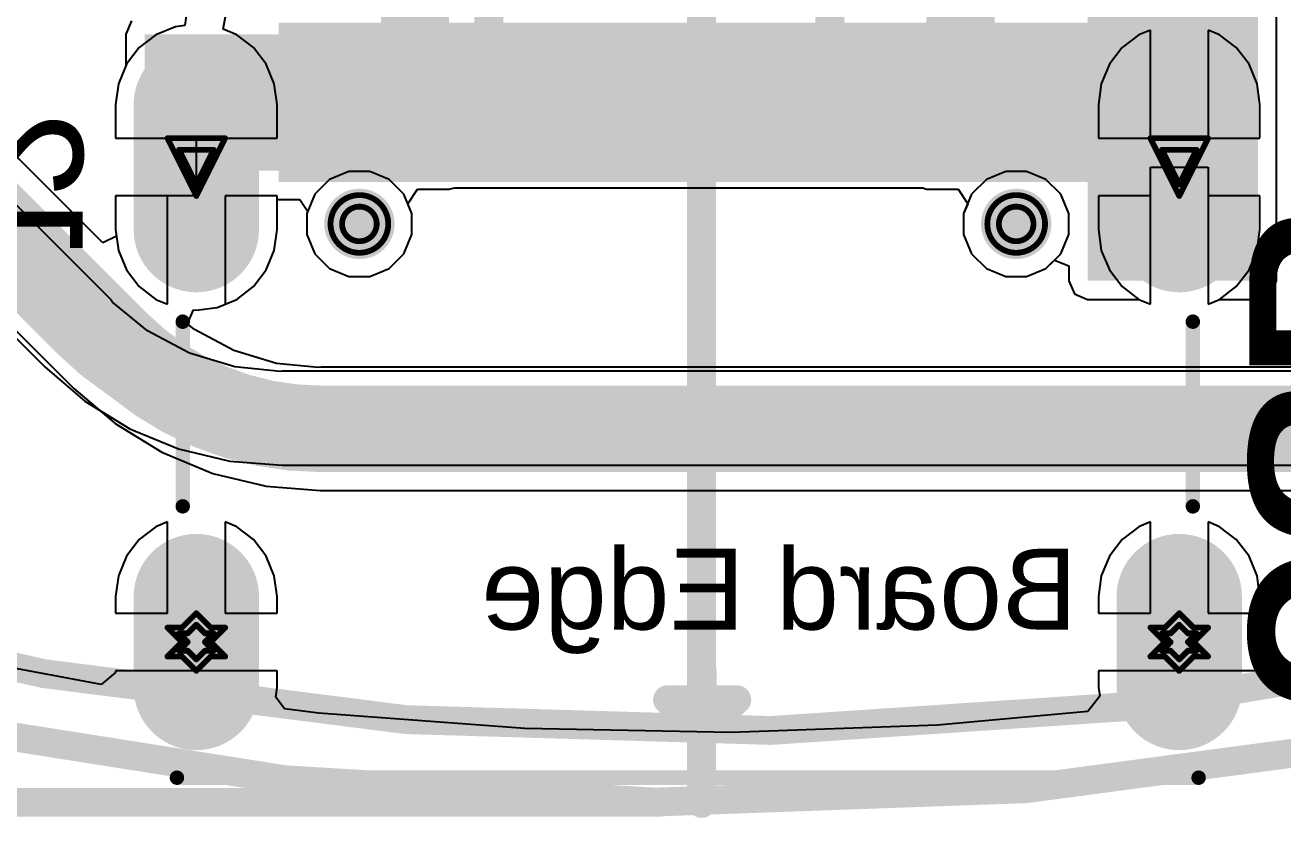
# Model space of a CAD drawing. Header units: inches. Extents: x -0.9 to 13.3, y -2.2 to 2.7.
# Drawn here: x 0.8589 to 1.2947, y -2.1049 to -1.8302 of the extents above; entities that cross this region are included whole.
import ezdxf

# ---------------------------------------------------------------- set-up
doc = ezdxf.new("R2010")
doc.units = ezdxf.units.IN
doc.header["$MEASUREMENT"] = 0
for name, color, linetype in [('Board Outline', 216, 'Continuous'), ('Bottom Layer', 5, 'Continuous'), ('Bottom Overlay', 54, 'Continuous'), ('Bottom Paste', 16, 'Continuous'), ('Bottom Solder', 6, 'Continuous'), ('Dimension', 6, 'Continuous'), ('Drill Drawing', 1, 'Continuous'), ('Multi-Layer', 9, 'Continuous'), ('Pad Holes', 156, 'Continuous'), ('Top Layer', 1, 'Continuous'), ('Top Solder', 216, 'Continuous')]:
    doc.layers.add(name, color=color, linetype=linetype)
doc.styles.add('Arial', font='', dxfattribs={"height": 0.2})
doc.styles.add('Arial_Bold', font='', dxfattribs={"height": 0.2})
doc.styles.get('Arial').set_extended_font_data('Arial')
doc.styles.get('Arial_Bold').set_extended_font_data('Arial', bold=True)

# ---------------------------------------------------------------- blocks, each defined once
blk = doc.blocks.new('TYPE_C_31_M_12__B_102')
at = {"layer": 'Bottom Layer'}
h = blk.add_hatch(color=5, dxfattribs=at)
edge = h.paths.add_edge_path()
edge.add_arc((-0.04429, 0.17126), 0.01772, 180, 360)
edge.add_line((-0.02657, 0.17126), (-0.02657, 0.20276))
edge.add_arc((-0.04429, 0.20276), 0.01772, 0, 180)
edge.add_line((-0.06201, 0.20276), (-0.06201, 0.17126))
h = blk.add_hatch(color=5, dxfattribs=at)
edge = h.paths.add_edge_path()
edge.add_arc((0.29626, 0.17126), 0.01772, 180, 360)
edge.add_line((0.31398, 0.17126), (0.31398, 0.20276))
edge.add_arc((0.29626, 0.20276), 0.01772, 0, 180)
edge.add_line((0.27854, 0.20276), (0.27854, 0.17126))
h = blk.add_hatch(color=5, dxfattribs=at)
edge = h.paths.add_edge_path()
edge.add_arc((-0.04429, 0.04409), 0.01772, 0, 180)
edge.add_line((-0.06201, 0.04409), (-0.06201, 0.00079))
edge.add_arc((-0.04429, 0.00079), 0.01772, 180, 360)
edge.add_line((-0.02657, 0.00079), (-0.02657, 0.04409))
h = blk.add_hatch(color=5, dxfattribs=at)
edge = h.paths.add_edge_path()
edge.add_arc((0.29626, 0.00079), 0.01772, 180, 360)
edge.add_line((0.31398, 0.00079), (0.31398, 0.04409))
edge.add_arc((0.29626, 0.04409), 0.01772, 0, 180)
edge.add_line((0.27854, 0.04409), (0.27854, 0.00079))
for points in [[(-0.01181, 0.02362), (0.01181, 0.02362), (0.01181, -0.02362), (-0.01181, -0.02362)], [(0.01968, 0.02362), (0.04331, 0.02362), (0.04331, -0.02362), (0.01968, -0.02362)], [(0.05118, 0.02362), (0.06299, 0.02362), (0.06299, -0.02362), (0.05118, -0.02362)], [(0.07087, 0.02362), (0.08268, 0.02362), (0.08268, -0.02362), (0.07087, -0.02362)], [(0.09055, 0.02362), (0.10236, 0.02362), (0.10236, -0.02362), (0.09055, -0.02362)], [(0.11024, 0.02362), (0.12205, 0.02362), (0.12205, -0.02362), (0.11024, -0.02362)], [(0.14173, -0.02362), (0.12992, -0.02362), (0.12992, 0.02362), (0.14173, 0.02362)], [(0.16142, -0.02362), (0.14961, -0.02362), (0.14961, 0.02362), (0.16142, 0.02362)], [(0.1811, -0.02362), (0.16929, -0.02362), (0.16929, 0.02362), (0.1811, 0.02362)], [(0.20079, -0.02362), (0.18898, -0.02362), (0.18898, 0.02362), (0.20079, 0.02362)], [(0.23228, -0.02362), (0.20866, -0.02362), (0.20866, 0.02362), (0.23228, 0.02362)], [(0.24016, 0.02362), (0.26378, 0.02362), (0.26378, -0.02362), (0.24016, -0.02362)]]:
    blk.add_hatch(color=5, dxfattribs=at).paths.add_polyline_path(points)
at = {"layer": 'Bottom Paste'}
for points in [[(-0.01181, 0.02362), (0.01181, 0.02362), (0.01181, -0.02362), (-0.01181, -0.02362)], [(0.01968, 0.02362), (0.04331, 0.02362), (0.04331, -0.02362), (0.01968, -0.02362)], [(0.05118, 0.02362), (0.06299, 0.02362), (0.06299, -0.02362), (0.05118, -0.02362)], [(0.07087, 0.02362), (0.08268, 0.02362), (0.08268, -0.02362), (0.07087, -0.02362)], [(0.09055, 0.02362), (0.10236, 0.02362), (0.10236, -0.02362), (0.09055, -0.02362)], [(0.11024, 0.02362), (0.12205, 0.02362), (0.12205, -0.02362), (0.11024, -0.02362)], [(0.14173, -0.02362), (0.12992, -0.02362), (0.12992, 0.02362), (0.14173, 0.02362)], [(0.16142, -0.02362), (0.14961, -0.02362), (0.14961, 0.02362), (0.16142, 0.02362)], [(0.1811, -0.02362), (0.16929, -0.02362), (0.16929, 0.02362), (0.1811, 0.02362)], [(0.20079, -0.02362), (0.18898, -0.02362), (0.18898, 0.02362), (0.20079, 0.02362)], [(0.23228, -0.02362), (0.20866, -0.02362), (0.20866, 0.02362), (0.23228, 0.02362)], [(0.24016, 0.02362), (0.26378, 0.02362), (0.26378, -0.02362), (0.24016, -0.02362)]]:
    blk.add_hatch(color=16, dxfattribs=at).paths.add_polyline_path(points)
at = {"layer": 'Bottom Solder'}
h = blk.add_hatch(color=6, dxfattribs=at)
edge = h.paths.add_edge_path()
edge.add_arc((-0.04429, 0.17126), 0.02172, 180, 360)
edge.add_line((-0.02257, 0.17126), (-0.02257, 0.20276))
edge.add_arc((-0.04429, 0.20276), 0.02172, 0, 180)
edge.add_line((-0.06601, 0.20276), (-0.06601, 0.17126))
h = blk.add_hatch(color=6, dxfattribs=at)
edge = h.paths.add_edge_path()
edge.add_arc((0.29626, 0.17126), 0.02172, 180, 360)
edge.add_line((0.31798, 0.17126), (0.31798, 0.20276))
edge.add_arc((0.29626, 0.20276), 0.02172, 0, 180)
edge.add_line((0.27454, 0.20276), (0.27454, 0.17126))
h = blk.add_hatch(color=6, dxfattribs=at)
edge = h.paths.add_edge_path()
edge.add_arc((-0.04429, 0.04409), 0.02172, 0, 180)
edge.add_line((-0.06601, 0.04409), (-0.06601, 0.00079))
edge.add_arc((-0.04429, 0.00079), 0.02172, 180, 360)
edge.add_line((-0.02257, 0.00079), (-0.02257, 0.04409))
h = blk.add_hatch(color=6, dxfattribs=at)
edge = h.paths.add_edge_path()
edge.add_arc((0.29626, 0.00079), 0.02172, 180, 360)
edge.add_line((0.31798, 0.00079), (0.31798, 0.04409))
edge.add_arc((0.29626, 0.04409), 0.02172, 0, 180)
edge.add_line((0.27454, 0.04409), (0.27454, 0.00079))
h = blk.add_hatch(color=6, dxfattribs=at)
edge = h.paths.add_edge_path()
edge.add_arc((0.0122, 0.04213), 0.004, 0, 360)
h = blk.add_hatch(color=6, dxfattribs=at)
edge = h.paths.add_edge_path()
edge.add_arc((0.23976, 0.04213), 0.004, 0, 360)
for points in [[(-0.01581, 0.02762), (0.01581, 0.02762), (0.01581, -0.02762), (-0.01581, -0.02762)], [(0.01568, 0.02762), (0.04731, 0.02762), (0.04731, -0.02762), (0.01568, -0.02762)], [(0.04718, 0.02762), (0.06699, 0.02762), (0.06699, -0.02762), (0.04718, -0.02762)], [(0.06687, 0.02762), (0.08668, 0.02762), (0.08668, -0.02762), (0.06687, -0.02762)], [(0.08655, 0.02762), (0.10636, 0.02762), (0.10636, -0.02762), (0.08655, -0.02762)], [(0.10624, 0.02762), (0.12605, 0.02762), (0.12605, -0.02762), (0.10624, -0.02762)], [(0.14573, -0.02762), (0.12592, -0.02762), (0.12592, 0.02762), (0.14573, 0.02762)], [(0.16542, -0.02762), (0.14561, -0.02762), (0.14561, 0.02762), (0.16542, 0.02762)], [(0.1851, -0.02762), (0.16529, -0.02762), (0.16529, 0.02762), (0.1851, 0.02762)], [(0.20479, -0.02762), (0.18498, -0.02762), (0.18498, 0.02762), (0.20479, 0.02762)], [(0.23628, -0.02762), (0.20466, -0.02762), (0.20466, 0.02762), (0.23628, 0.02762)], [(0.23616, 0.02762), (0.26778, 0.02762), (0.26778, -0.02762), (0.23616, -0.02762)]]:
    blk.add_hatch(color=6, dxfattribs=at).paths.add_polyline_path(points)
at = {"layer": 'Multi-Layer'}
h = blk.add_hatch(color=9, dxfattribs=at)
edge = h.paths.add_edge_path()
edge.add_arc((-0.04429, 0.17126), 0.01772, 180, 360)
edge.add_line((-0.02657, 0.17126), (-0.02657, 0.20276))
edge.add_arc((-0.04429, 0.20276), 0.01772, 0, 180)
edge.add_line((-0.06201, 0.20276), (-0.06201, 0.17126))
h = blk.add_hatch(color=9, dxfattribs=at)
edge = h.paths.add_edge_path()
edge.add_arc((0.29626, 0.17126), 0.01772, 180, 360)
edge.add_line((0.31398, 0.17126), (0.31398, 0.20276))
edge.add_arc((0.29626, 0.20276), 0.01772, 0, 180)
edge.add_line((0.27854, 0.20276), (0.27854, 0.17126))
h = blk.add_hatch(color=9, dxfattribs=at)
edge = h.paths.add_edge_path()
edge.add_arc((-0.04429, 0.04409), 0.01772, 0, 180)
edge.add_line((-0.06201, 0.04409), (-0.06201, 0.00079))
edge.add_arc((-0.04429, 0.00079), 0.01772, 180, 360)
edge.add_line((-0.02657, 0.00079), (-0.02657, 0.04409))
h = blk.add_hatch(color=9, dxfattribs=at)
edge = h.paths.add_edge_path()
edge.add_arc((0.29626, 0.00079), 0.01772, 180, 360)
edge.add_line((0.31398, 0.00079), (0.31398, 0.04409))
edge.add_arc((0.29626, 0.04409), 0.01772, 0, 180)
edge.add_line((0.27854, 0.04409), (0.27854, 0.00079))
at = {"layer": 'Pad Holes'}
h = blk.add_hatch(color=7, dxfattribs=at)
edge = h.paths.add_edge_path()
edge.add_arc((-0.04429, 0.20276), 0.01181, 0, 180)
edge.add_line((-0.0561, 0.20276), (-0.0561, 0.17126))
edge.add_arc((-0.04429, 0.17126), 0.01181, 180, 360)
edge.add_line((-0.03248, 0.17126), (-0.03248, 0.20276))
h = blk.add_hatch(color=7, dxfattribs=at)
edge = h.paths.add_edge_path()
edge.add_arc((0.29626, 0.20276), 0.01181, 0, 180)
edge.add_line((0.28445, 0.20276), (0.28445, 0.17126))
edge.add_arc((0.29626, 0.17126), 0.01181, 180, 360)
edge.add_line((0.30807, 0.17126), (0.30807, 0.20276))
h = blk.add_hatch(color=7, dxfattribs=at)
edge = h.paths.add_edge_path()
edge.add_arc((-0.04429, 0.04409), 0.01181, 0, 180)
edge.add_line((-0.0561, 0.04409), (-0.0561, 0.00079))
edge.add_arc((-0.04429, 0.00079), 0.01181, 180, 360)
edge.add_line((-0.03248, 0.00079), (-0.03248, 0.04409))
h = blk.add_hatch(color=7, dxfattribs=at)
edge = h.paths.add_edge_path()
edge.add_arc((0.0122, 0.04213), 0.0122, 0, 360)
h = blk.add_hatch(color=7, dxfattribs=at)
edge = h.paths.add_edge_path()
edge.add_arc((0.23976, 0.04213), 0.0122, 0, 360)
h = blk.add_hatch(color=7, dxfattribs=at)
edge = h.paths.add_edge_path()
edge.add_arc((0.29626, 0.04409), 0.01181, 0, 180)
edge.add_line((0.28445, 0.04409), (0.28445, 0.00079))
edge.add_arc((0.29626, 0.00079), 0.01181, 180, 360)
edge.add_line((0.30807, 0.00079), (0.30807, 0.04409))
at = {"layer": 'Top Layer'}
h = blk.add_hatch(color=1, dxfattribs=at)
edge = h.paths.add_edge_path()
edge.add_arc((-0.04429, 0.17126), 0.01772, 180, 360)
edge.add_line((-0.02657, 0.17126), (-0.02657, 0.20276))
edge.add_arc((-0.04429, 0.20276), 0.01772, 0, 180)
edge.add_line((-0.06201, 0.20276), (-0.06201, 0.17126))
h = blk.add_hatch(color=1, dxfattribs=at)
edge = h.paths.add_edge_path()
edge.add_arc((0.29626, 0.17126), 0.01772, 180, 360)
edge.add_line((0.31398, 0.17126), (0.31398, 0.20276))
edge.add_arc((0.29626, 0.20276), 0.01772, 0, 180)
edge.add_line((0.27854, 0.20276), (0.27854, 0.17126))
h = blk.add_hatch(color=1, dxfattribs=at)
edge = h.paths.add_edge_path()
edge.add_arc((-0.04429, 0.04409), 0.01772, 0, 180)
edge.add_line((-0.06201, 0.04409), (-0.06201, 0.00079))
edge.add_arc((-0.04429, 0.00079), 0.01772, 180, 360)
edge.add_line((-0.02657, 0.00079), (-0.02657, 0.04409))
h = blk.add_hatch(color=1, dxfattribs=at)
edge = h.paths.add_edge_path()
edge.add_arc((0.29626, 0.00079), 0.01772, 180, 360)
edge.add_line((0.31398, 0.00079), (0.31398, 0.04409))
edge.add_arc((0.29626, 0.04409), 0.01772, 0, 180)
edge.add_line((0.27854, 0.04409), (0.27854, 0.00079))
at = {"layer": 'Top Solder'}
h = blk.add_hatch(color=216, dxfattribs=at)
edge = h.paths.add_edge_path()
edge.add_arc((-0.04429, 0.17126), 0.02172, 180, 360)
edge.add_line((-0.02257, 0.17126), (-0.02257, 0.20276))
edge.add_arc((-0.04429, 0.20276), 0.02172, 0, 180)
edge.add_line((-0.06601, 0.20276), (-0.06601, 0.17126))
h = blk.add_hatch(color=216, dxfattribs=at)
edge = h.paths.add_edge_path()
edge.add_arc((0.29626, 0.17126), 0.02172, 180, 360)
edge.add_line((0.31798, 0.17126), (0.31798, 0.20276))
edge.add_arc((0.29626, 0.20276), 0.02172, 0, 180)
edge.add_line((0.27454, 0.20276), (0.27454, 0.17126))
h = blk.add_hatch(color=216, dxfattribs=at)
edge = h.paths.add_edge_path()
edge.add_arc((-0.04429, 0.04409), 0.02172, 0, 180)
edge.add_line((-0.06601, 0.04409), (-0.06601, 0.00079))
edge.add_arc((-0.04429, 0.00079), 0.02172, 180, 360)
edge.add_line((-0.02257, 0.00079), (-0.02257, 0.04409))
h = blk.add_hatch(color=216, dxfattribs=at)
edge = h.paths.add_edge_path()
edge.add_arc((0.29626, 0.00079), 0.02172, 180, 360)
edge.add_line((0.31798, 0.00079), (0.31798, 0.04409))
edge.add_arc((0.29626, 0.04409), 0.02172, 0, 180)
edge.add_line((0.27454, 0.04409), (0.27454, 0.00079))
h = blk.add_hatch(color=216, dxfattribs=at)
edge = h.paths.add_edge_path()
edge.add_arc((0.0122, 0.04213), 0.004, 0, 360)
h = blk.add_hatch(color=216, dxfattribs=at)
edge = h.paths.add_edge_path()
edge.add_arc((0.23976, 0.04213), 0.004, 0, 360)
at = {"layer": 'Bottom Overlay'}
for points in [[(0.30297, 0.23402, 0.005, 0.005, 0), (-0.051, 0.23402, 0.005, 0.005, 0)], [(0.121, 0.219, 0.01, 0.01, 0), (0.109, 0.207, 0.01, 0.01, 0)], [(0.133, 0.207, 0.01, 0.01, 0), (0.121, 0.219, 0.01, 0.01, 0)], [(0.133, 0.207, 0.01, 0.01, 0), (0.109, 0.207, 0.01, 0.01, 0)], [(0.121, 0.197, 0.01, 0.01, 0), (0.121, 0.207, 0.01, 0.01, 0)], [(-0.049, 0.14, 0.005, 0.005, 0), (-0.049, 0.076, 0.005, 0.005, 0)], [(0.30097, 0.076, 0.005, 0.005, 0), (0.30097, 0.14, 0.005, 0.005, 0)]]:
    blk.add_lwpolyline(points, format="xyseb", dxfattribs=at)
for points in [[(-0.05225, 0.23402, 0.0025, 0.0025, 1), (-0.04975, 0.23402, 0.0025, 0.0025, 1)], [(0.30172, 0.23402, 0.0025, 0.0025, 1), (0.30422, 0.23402, 0.0025, 0.0025, 1)], [(0.1185, 0.219, 0.005, 0.005, 1), (0.1235, 0.219, 0.005, 0.005, 1)], [(0.1185, 0.219, 0.005, 0.005, 1), (0.1235, 0.219, 0.005, 0.005, 1)], [(0.1065, 0.207, 0.005, 0.005, 1), (0.1115, 0.207, 0.005, 0.005, 1)], [(0.1065, 0.207, 0.005, 0.005, 1), (0.1115, 0.207, 0.005, 0.005, 1)], [(0.1185, 0.207, 0.005, 0.005, 1), (0.1235, 0.207, 0.005, 0.005, 1)], [(0.1305, 0.207, 0.005, 0.005, 1), (0.1355, 0.207, 0.005, 0.005, 1)], [(0.1305, 0.207, 0.005, 0.005, 1), (0.1355, 0.207, 0.005, 0.005, 1)], [(0.1185, 0.197, 0.005, 0.005, 1), (0.1235, 0.197, 0.005, 0.005, 1)], [(-0.05025, 0.14, 0.0025, 0.0025, 1), (-0.04775, 0.14, 0.0025, 0.0025, 1)], [(0.29972, 0.14, 0.0025, 0.0025, 1), (0.30222, 0.14, 0.0025, 0.0025, 1)], [(-0.05025, 0.076, 0.0025, 0.0025, 1), (-0.04775, 0.076, 0.0025, 0.0025, 1)], [(0.29972, 0.076, 0.0025, 0.0025, 1), (0.30222, 0.076, 0.0025, 0.0025, 1)]]:
    blk.add_lwpolyline(points, format="xyseb", close=True, dxfattribs=at)
at = {"layer": 'Bottom Overlay', "style": 'Arial', "text_generation_flag": 2}
blk.add_text('Board Edge', height=0.028, rotation=180, dxfattribs=at).set_placement((-0.009, 0.18267))

msp = doc.modelspace()

# ---------------------------------------------------------------- hatches: boundary and pattern name
at = {"layer": 'Bottom Layer'}
for points in [[(1.17118, -1.88054), (1.1948, -1.88054), (1.1948, -1.77505), (1.17118, -1.77505)], [(0.9822, -1.88054), (1.00582, -1.88054), (1.00582, -1.79805), (0.9822, -1.79805)], [(1.22702, -1.91873), (1.28601, -1.91873), (1.28601, -1.81318), (1.22702, -1.81318)], [(0.90031, -1.91125), (0.93428, -1.91125), (0.93428, -1.8333), (0.90031, -1.8333)], [(0.90031, -1.88054), (0.97433, -1.88054), (0.97433, -1.8333), (0.90031, -1.8333)], [(1.20267, -1.88054), (1.27826, -1.88054), (1.27826, -1.8333), (1.20267, -1.8333)], [(1.23783, -1.91586), (1.27584, -1.91586), (1.27584, -1.8333), (1.23783, -1.8333)]]:
    msp.add_hatch(color=5, dxfattribs=at).paths.add_polyline_path(points)

# ---------------------------------------------------------------- linework, layer by layer
at = {"layer": 'Board Outline'}
msp.add_lwpolyline([(1.99867, 0.21567, 0.01, 0.01, -1.122171), (-0.01159, -1.51329, 0.01, 0.01, 0)], format="xyseb", dxfattribs=at)
at = {"layer": 'Bottom Layer'}
for p, q in [((1.29251, -1.91873), (1.29251, -1.81318)), ((0.89572, -1.82871), (0.89381, -1.8333)), ((0.89381, -1.8333), (0.89381, -1.84421)), ((0.88583, -1.9056), (0.82102, -1.84079)), ((0.89381, -1.84421), (0.89122, -1.85047)), ((0.89122, -1.85047), (0.89027, -1.85771)), ((0.89027, -1.85771), (0.89027, -1.86936)), ((0.79074, -1.87107), (0.87557, -1.9559)), ((0.89027, -1.86936), (0.91822, -1.86936)), ((0.91822, -1.86936), (0.91822, -1.88936)), ((1.24877, -1.92687), (1.24877, -1.87936)), ((1.24877, -1.87936), (1.26877, -1.87936)), ((1.26877, -1.87936), (1.26877, -1.92687)), ((1.00582, -1.88704), (1.0077, -1.88654)), ((1.0077, -1.88654), (1.0077, -1.88654)), ((1.0077, -1.88654), (1.05119, -1.88654)), ((1.05119, -1.88654), (1.05119, -1.88654)), ((1.05119, -1.88654), (1.06675, -1.88654)), ((1.06675, -1.88654), (1.06675, -1.88654)), ((1.06675, -1.88654), (1.09056, -1.88654)), ((1.09056, -1.88654), (1.09056, -1.88654)), ((1.09056, -1.88654), (1.10612, -1.88654)), ((1.10612, -1.88654), (1.10612, -1.88654)), ((1.10612, -1.88654), (1.12581, -1.88654)), ((1.12581, -1.88654), (1.12581, -1.88654)), ((1.12581, -1.88654), (1.14962, -1.88654)), ((1.14962, -1.88654), (1.14962, -1.88654)), ((1.14962, -1.88654), (1.16518, -1.88654)), ((1.16518, -1.88654), (1.16518, -1.88654)), ((1.16518, -1.88654), (1.16998, -1.88654)), ((1.16998, -1.88654), (1.17118, -1.88704)), ((0.91822, -1.88936), (0.89027, -1.88936)), ((0.89027, -1.88936), (0.89027, -1.90102)), ((0.94618, -1.90102), (0.94618, -1.89054)), ((0.94618, -1.89054), (0.95404, -1.89054)), ((0.95404, -1.89054), (0.95682, -1.8947)), ((0.99152, -1.89204), (0.99486, -1.88704)), ((0.99486, -1.88704), (1.00286, -1.88704)), ((1.00286, -1.88704), (1.00582, -1.88704)), ((1.17118, -1.88704), (1.18214, -1.88704)), ((1.18214, -1.88704), (1.18548, -1.89204)), ((0.95682, -1.8947), (0.95652, -1.89543)), ((0.95652, -1.89543), (0.95652, -1.90267)), ((0.99292, -1.89543), (0.99152, -1.89204)), ((0.99292, -1.90267), (0.99292, -1.89543)), ((1.18548, -1.89204), (1.18407, -1.89543)), ((1.18407, -1.89543), (1.18407, -1.90267)), ((0.89056, -1.90326), (0.88583, -1.9056)), ((0.89027, -1.90102), (0.89056, -1.90326)), ((0.94523, -1.90825), (0.94618, -1.90102)), ((0.95652, -1.90267), (0.95929, -1.90936)), ((0.99015, -1.90936), (0.99292, -1.90267)), ((1.18407, -1.90267), (1.18685, -1.90936)), ((0.94243, -1.91499), (0.94523, -1.90825)), ((0.95929, -1.90936), (0.96441, -1.91448)), ((0.98503, -1.91448), (0.99015, -1.90936)), ((1.18685, -1.90936), (1.19197, -1.91448)), ((1.21259, -1.91448), (1.21552, -1.91155)), ((1.21552, -1.91155), (1.22052, -1.91362)), ((0.93799, -1.92078), (0.94243, -1.91499)), ((0.96441, -1.91448), (0.9711, -1.91725)), ((0.9711, -1.91725), (0.97834, -1.91725)), ((0.97834, -1.91725), (0.98503, -1.91448)), ((1.19197, -1.91448), (1.19866, -1.91725)), ((1.19866, -1.91725), (1.2059, -1.91725)), ((1.2059, -1.91725), (1.21259, -1.91448)), ((1.22052, -1.91362), (1.22052, -1.91873)), ((0.9322, -1.92523), (0.93799, -1.92078)), ((1.22052, -1.91873), (1.22243, -1.92332)), ((1.2906, -1.92332), (1.29251, -1.91873)), ((0.92546, -1.92802), (0.9322, -1.92523)), ((1.22243, -1.92332), (1.22702, -1.92523)), ((1.22702, -1.92523), (1.2448, -1.92523)), ((1.2448, -1.92523), (1.24877, -1.92687)), ((1.26877, -1.92687), (1.27275, -1.92523)), ((1.27275, -1.92523), (1.28601, -1.92523)), ((1.28601, -1.92523), (1.2906, -1.92332)), ((0.91513, -1.93361), (0.91719, -1.92884)), ((0.91719, -1.92884), (0.91822, -1.92897)), ((0.91822, -1.92897), (0.92546, -1.92802)), ((0.9176, -1.93563), (0.91513, -1.93361)), ((0.93123, -1.94292), (0.9176, -1.93563)), ((0.94603, -1.94741), (0.93123, -1.94292)), ((0.96044, -1.94883), (0.94603, -1.94741)), ((0.96142, -1.94864), (0.96044, -1.94883)), ((1.48786, -1.94864), (0.96142, -1.94864)), ((0.87557, -1.9559), (0.87583, -1.95607)), ((0.87583, -1.95607), (0.89008, -1.96824)), ((0.89008, -1.96824), (0.90632, -1.97819)), ((0.90632, -1.97819), (0.92391, -1.98548)), ((0.92391, -1.98548), (0.94243, -1.98993)), ((0.94243, -1.98993), (0.96111, -1.9914)), ((0.96111, -1.9914), (0.96142, -1.99146)), ((0.96142, -1.99146), (1.48786, -1.99146)), ((0.90425, -2.00397), (0.89846, -2.00841)), ((0.90822, -2.00232), (0.90425, -2.00397)), ((0.90822, -2.03393), (0.90822, -2.00232)), ((0.9322, -2.00397), (0.92822, -2.00232)), ((0.92822, -2.00232), (0.92822, -2.03393)), ((0.93799, -2.00841), (0.9322, -2.00397)), ((1.2448, -2.00397), (1.23901, -2.00841)), ((1.24877, -2.00232), (1.2448, -2.00397)), ((1.24877, -2.03393), (1.24877, -2.00232)), ((1.27275, -2.00397), (1.26877, -2.00232)), ((1.26877, -2.00232), (1.26877, -2.03393)), ((1.27854, -2.00841), (1.27275, -2.00397)), ((0.89846, -2.00841), (0.89401, -2.0142)), ((0.94243, -2.0142), (0.93799, -2.00841)), ((1.23901, -2.00841), (1.23456, -2.0142)), ((1.28298, -2.0142), (1.27854, -2.00841)), ((0.89401, -2.0142), (0.89122, -2.02095)), ((0.94523, -2.02095), (0.94243, -2.0142)), ((1.23456, -2.0142), (1.23177, -2.02095)), ((1.28578, -2.02095), (1.28298, -2.0142)), ((0.89122, -2.02095), (0.89027, -2.02818)), ((0.94618, -2.02818), (0.94523, -2.02095)), ((1.23177, -2.02095), (1.23082, -2.02818)), ((1.28673, -2.02818), (1.28578, -2.02095)), ((0.89027, -2.02818), (0.89027, -2.03393)), ((0.94618, -2.03393), (0.94618, -2.02818)), ((1.23082, -2.02818), (1.23082, -2.03393)), ((1.28673, -2.03393), (1.28673, -2.02818)), ((0.89027, -2.03393), (0.90822, -2.03393)), ((0.92822, -2.03393), (0.94618, -2.03393)), ((1.23082, -2.03393), (1.24877, -2.03393)), ((1.26877, -2.03393), (1.28673, -2.03393)), ((0.88527, -2.0586), (0.81947, -2.04642)), ((0.89027, -2.05444), (0.88527, -2.0586)), ((0.91822, -2.05393), (0.89027, -2.05393)), ((0.89027, -2.05393), (0.89027, -2.05444)), ((0.94618, -2.05393), (0.91822, -2.05393)), ((0.94618, -2.05968), (0.94618, -2.05393)), ((1.25877, -2.05393), (1.23082, -2.05393)), ((1.23082, -2.05393), (1.23082, -2.05968)), ((1.28673, -2.05393), (1.25877, -2.05393)), ((1.28673, -2.05535), (1.28673, -2.05393)), ((1.29173, -2.05967), (1.28673, -2.05535)), ((1.31702, -2.05599), (1.29173, -2.05967)), ((0.94573, -2.06309), (0.94618, -2.05968)), ((1.23082, -2.05968), (1.23121, -2.06263)), ((0.94878, -2.06705), (0.94573, -2.06309)), ((1.23121, -2.06263), (1.22708, -2.06802)), ((0.96072, -2.06859), (0.94878, -2.06705)), ((1.03204, -2.07387), (0.96072, -2.06859)), ((1.22708, -2.06802), (1.17502, -2.07271)), ((1.10354, -2.07524), (1.03204, -2.07387)), ((1.17502, -2.07271), (1.10354, -2.07524))]:
    msp.add_line(p, q, dxfattribs=at)
for points in [[(1.0196, -1.85692, 0.01, 0.01, 0), (1.0196, -1.81572, 0.01, 0.01, 0)], [(1.13771, -1.85692, 0.01, 0.01, 0), (1.13771, -1.81998, 0.01, 0.01, 0)], [(0.80588, -1.85593, 0.03, 0.03, 0), (0.89071, -1.94076, 0.03, 0.03, 0)], [(0.96142, -1.97005, 0.03, 0.03, -0.198912), (0.89071, -1.94076, 0.03, 0.03, 0)], [(0.96142, -1.97005, 0.03, 0.03, 0), (1.48786, -1.97005, 0.03, 0.03, 0)]]:
    msp.add_lwpolyline(points, format="xyseb", dxfattribs=at)
for points in [[(1.0171, -1.85692, 0.005, 0.005, 1), (1.0221, -1.85692, 0.005, 0.005, 1)], [(1.13521, -1.85692, 0.005, 0.005, 1), (1.14021, -1.85692, 0.005, 0.005, 1)], [(0.88321, -1.94076, 0.015, 0.015, 1), (0.89821, -1.94076, 0.015, 0.015, 1)], [(0.88321, -1.94076, 0.015, 0.015, 1), (0.89821, -1.94076, 0.015, 0.015, 1)], [(0.95392, -1.97005, 0.015, 0.015, 1), (0.96892, -1.97005, 0.015, 0.015, 1)], [(0.95392, -1.97005, 0.015, 0.015, 1), (0.96892, -1.97005, 0.015, 0.015, 1)]]:
    msp.add_lwpolyline(points, format="xyseb", close=True, dxfattribs=at)
at = {"layer": 'Dimension'}
for points in [[(1.09328, -2.09985, 0.01, 0.01, 0), (1.09328, 0.56948, 0.01, 0.01, 0)], [(0.04081, 0.0156, 0.01, 0.01, -3.064051), (0.02964, -1.5299, 0.01, 0.01, 0)], [(-0.83972, -2.09949, 0.01, 0.01, 0), (1.0784, -2.09949, 0.01, 0.01, 0)]]:
    msp.add_lwpolyline(points, format="xyseb", dxfattribs=at)
for points in [[(1.0759, -2.09949, 0.005, 0.005, 1), (1.0809, -2.09949, 0.005, 0.005, 1)], [(1.09078, -2.09985, 0.005, 0.005, 1), (1.09578, -2.09985, 0.005, 0.005, 1)]]:
    msp.add_lwpolyline(points, format="xyseb", close=True, dxfattribs=at)
at = {"layer": 'Drill Drawing'}
for points in [[(0.90822, -1.86936, 0.002, 0.002, 0), (0.92822, -1.86936, 0.002, 0.002, 0)], [(0.90822, -1.86936, 0.002, 0.002, 0), (0.91822, -1.88936, 0.002, 0.002, 0)], [(0.91822, -1.88936, 0.002, 0.002, 0), (0.92822, -1.86936, 0.002, 0.002, 0)], [(1.24877, -1.86936, 0.002, 0.002, 0), (1.26877, -1.86936, 0.002, 0.002, 0)], [(1.24877, -1.86936, 0.002, 0.002, 0), (1.25877, -1.88936, 0.002, 0.002, 0)], [(1.25877, -1.88936, 0.002, 0.002, 0), (1.26877, -1.86936, 0.002, 0.002, 0)], [(0.91222, -1.87336, 0.002, 0.002, 0), (0.92422, -1.87336, 0.002, 0.002, 0)], [(0.91222, -1.87336, 0.002, 0.002, 0), (0.91822, -1.88536, 0.002, 0.002, 0)], [(0.91822, -1.88536, 0.002, 0.002, 0), (0.92422, -1.87336, 0.002, 0.002, 0)], [(1.25277, -1.87336, 0.002, 0.002, 0), (1.26477, -1.87336, 0.002, 0.002, 0)], [(1.25277, -1.87336, 0.002, 0.002, 0), (1.25877, -1.88536, 0.002, 0.002, 0)], [(1.25877, -1.88536, 0.002, 0.002, 0), (1.26477, -1.87336, 0.002, 0.002, 0)], [(0.91322, -2.03893, 0.002, 0.002, 0), (0.91822, -2.03393, 0.002, 0.002, 0)], [(0.91822, -2.03393, 0.002, 0.002, 0), (0.92322, -2.03893, 0.002, 0.002, 0)], [(1.25377, -2.03893, 0.002, 0.002, 0), (1.25877, -2.03393, 0.002, 0.002, 0)], [(1.25877, -2.03393, 0.002, 0.002, 0), (1.26377, -2.03893, 0.002, 0.002, 0)], [(0.90822, -2.03893, 0.002, 0.002, 0), (0.91322, -2.04393, 0.002, 0.002, 0)], [(0.90822, -2.03893, 0.002, 0.002, 0), (0.91322, -2.03893, 0.002, 0.002, 0)], [(0.91522, -2.04093, 0.002, 0.002, 0), (0.91822, -2.03793, 0.002, 0.002, 0)], [(0.91822, -2.03793, 0.002, 0.002, 0), (0.92122, -2.04093, 0.002, 0.002, 0)], [(0.92322, -2.03893, 0.002, 0.002, 0), (0.92822, -2.03893, 0.002, 0.002, 0)], [(0.92322, -2.04393, 0.002, 0.002, 0), (0.92822, -2.03893, 0.002, 0.002, 0)], [(1.24877, -2.03893, 0.002, 0.002, 0), (1.25377, -2.04393, 0.002, 0.002, 0)], [(1.24877, -2.03893, 0.002, 0.002, 0), (1.25377, -2.03893, 0.002, 0.002, 0)], [(1.25577, -2.04093, 0.002, 0.002, 0), (1.25877, -2.03793, 0.002, 0.002, 0)], [(1.25877, -2.03793, 0.002, 0.002, 0), (1.26177, -2.04093, 0.002, 0.002, 0)], [(1.26377, -2.03893, 0.002, 0.002, 0), (1.26877, -2.03893, 0.002, 0.002, 0)], [(1.26377, -2.04393, 0.002, 0.002, 0), (1.26877, -2.03893, 0.002, 0.002, 0)], [(0.90822, -2.04893, 0.002, 0.002, 0), (0.91322, -2.04393, 0.002, 0.002, 0)], [(0.91222, -2.04093, 0.002, 0.002, 0), (0.91522, -2.04393, 0.002, 0.002, 0)], [(0.91222, -2.04093, 0.002, 0.002, 0), (0.91522, -2.04093, 0.002, 0.002, 0)], [(0.91222, -2.04693, 0.002, 0.002, 0), (0.91522, -2.04393, 0.002, 0.002, 0)], [(0.92122, -2.04093, 0.002, 0.002, 0), (0.92422, -2.04093, 0.002, 0.002, 0)], [(0.92122, -2.04393, 0.002, 0.002, 0), (0.92422, -2.04093, 0.002, 0.002, 0)], [(0.92122, -2.04393, 0.002, 0.002, 0), (0.92422, -2.04693, 0.002, 0.002, 0)], [(0.92322, -2.04393, 0.002, 0.002, 0), (0.92822, -2.04893, 0.002, 0.002, 0)], [(1.24877, -2.04893, 0.002, 0.002, 0), (1.25377, -2.04393, 0.002, 0.002, 0)], [(1.25277, -2.04093, 0.002, 0.002, 0), (1.25577, -2.04393, 0.002, 0.002, 0)], [(1.25277, -2.04093, 0.002, 0.002, 0), (1.25577, -2.04093, 0.002, 0.002, 0)], [(1.25277, -2.04693, 0.002, 0.002, 0), (1.25577, -2.04393, 0.002, 0.002, 0)], [(1.26177, -2.04093, 0.002, 0.002, 0), (1.26477, -2.04093, 0.002, 0.002, 0)], [(1.26177, -2.04393, 0.002, 0.002, 0), (1.26477, -2.04093, 0.002, 0.002, 0)], [(1.26177, -2.04393, 0.002, 0.002, 0), (1.26477, -2.04693, 0.002, 0.002, 0)], [(1.26377, -2.04393, 0.002, 0.002, 0), (1.26877, -2.04893, 0.002, 0.002, 0)], [(0.90822, -2.04893, 0.002, 0.002, 0), (0.91322, -2.04893, 0.002, 0.002, 0)], [(0.91222, -2.04693, 0.002, 0.002, 0), (0.91522, -2.04693, 0.002, 0.002, 0)], [(0.91322, -2.04893, 0.002, 0.002, 0), (0.91822, -2.05393, 0.002, 0.002, 0)], [(0.91522, -2.04693, 0.002, 0.002, 0), (0.91822, -2.04993, 0.002, 0.002, 0)], [(0.91822, -2.04993, 0.002, 0.002, 0), (0.92122, -2.04693, 0.002, 0.002, 0)], [(0.91822, -2.05393, 0.002, 0.002, 0), (0.92322, -2.04893, 0.002, 0.002, 0)], [(0.92122, -2.04693, 0.002, 0.002, 0), (0.92422, -2.04693, 0.002, 0.002, 0)], [(0.92322, -2.04893, 0.002, 0.002, 0), (0.92822, -2.04893, 0.002, 0.002, 0)], [(1.24877, -2.04893, 0.002, 0.002, 0), (1.25377, -2.04893, 0.002, 0.002, 0)], [(1.25277, -2.04693, 0.002, 0.002, 0), (1.25577, -2.04693, 0.002, 0.002, 0)], [(1.25377, -2.04893, 0.002, 0.002, 0), (1.25877, -2.05393, 0.002, 0.002, 0)], [(1.25577, -2.04693, 0.002, 0.002, 0), (1.25877, -2.04993, 0.002, 0.002, 0)], [(1.25877, -2.04993, 0.002, 0.002, 0), (1.26177, -2.04693, 0.002, 0.002, 0)], [(1.25877, -2.05393, 0.002, 0.002, 0), (1.26377, -2.04893, 0.002, 0.002, 0)], [(1.26177, -2.04693, 0.002, 0.002, 0), (1.26477, -2.04693, 0.002, 0.002, 0)], [(1.26377, -2.04893, 0.002, 0.002, 0), (1.26877, -2.04893, 0.002, 0.002, 0)]]:
    msp.add_lwpolyline(points, format="xyseb", dxfattribs=at)
for points in [[(0.90772, -1.86936, 0.001, 0.001, 1), (0.90872, -1.86936, 0.001, 0.001, 1)], [(0.90772, -1.86936, 0.001, 0.001, 1), (0.90872, -1.86936, 0.001, 0.001, 1)], [(0.92772, -1.86936, 0.001, 0.001, 1), (0.92872, -1.86936, 0.001, 0.001, 1)], [(0.92772, -1.86936, 0.001, 0.001, 1), (0.92872, -1.86936, 0.001, 0.001, 1)], [(1.24827, -1.86936, 0.001, 0.001, 1), (1.24927, -1.86936, 0.001, 0.001, 1)], [(1.24827, -1.86936, 0.001, 0.001, 1), (1.24927, -1.86936, 0.001, 0.001, 1)], [(1.26827, -1.86936, 0.001, 0.001, 1), (1.26927, -1.86936, 0.001, 0.001, 1)], [(1.26827, -1.86936, 0.001, 0.001, 1), (1.26927, -1.86936, 0.001, 0.001, 1)], [(0.91172, -1.87336, 0.001, 0.001, 1), (0.91272, -1.87336, 0.001, 0.001, 1)], [(0.91172, -1.87336, 0.001, 0.001, 1), (0.91272, -1.87336, 0.001, 0.001, 1)], [(0.92372, -1.87336, 0.001, 0.001, 1), (0.92472, -1.87336, 0.001, 0.001, 1)], [(0.92372, -1.87336, 0.001, 0.001, 1), (0.92472, -1.87336, 0.001, 0.001, 1)], [(1.25227, -1.87336, 0.001, 0.001, 1), (1.25327, -1.87336, 0.001, 0.001, 1)], [(1.25227, -1.87336, 0.001, 0.001, 1), (1.25327, -1.87336, 0.001, 0.001, 1)], [(1.26427, -1.87336, 0.001, 0.001, 1), (1.26527, -1.87336, 0.001, 0.001, 1)], [(1.26427, -1.87336, 0.001, 0.001, 1), (1.26527, -1.87336, 0.001, 0.001, 1)], [(0.91772, -1.88536, 0.001, 0.001, 1), (0.91872, -1.88536, 0.001, 0.001, 1)], [(0.91772, -1.88536, 0.001, 0.001, 1), (0.91872, -1.88536, 0.001, 0.001, 1)], [(1.25827, -1.88536, 0.001, 0.001, 1), (1.25927, -1.88536, 0.001, 0.001, 1)], [(1.25827, -1.88536, 0.001, 0.001, 1), (1.25927, -1.88536, 0.001, 0.001, 1)], [(0.91772, -1.88936, 0.001, 0.001, 1), (0.91872, -1.88936, 0.001, 0.001, 1)], [(0.91772, -1.88936, 0.001, 0.001, 1), (0.91872, -1.88936, 0.001, 0.001, 1)], [(0.98472, -1.89905, 0.002, 0.002, 1), (0.96472, -1.89905, 0.002, 0.002, 1)], [(1.21228, -1.89905, 0.002, 0.002, 1), (1.19228, -1.89905, 0.002, 0.002, 1)], [(1.25827, -1.88936, 0.001, 0.001, 1), (1.25927, -1.88936, 0.001, 0.001, 1)], [(1.25827, -1.88936, 0.001, 0.001, 1), (1.25927, -1.88936, 0.001, 0.001, 1)], [(0.98072, -1.89905, 0.002, 0.002, 1), (0.96872, -1.89905, 0.002, 0.002, 1)], [(1.20828, -1.89905, 0.002, 0.002, 1), (1.19628, -1.89905, 0.002, 0.002, 1)], [(0.96422, -1.89905, 0.001, 0.001, 1), (0.96522, -1.89905, 0.001, 0.001, 1)], [(0.96822, -1.89905, 0.001, 0.001, 1), (0.96922, -1.89905, 0.001, 0.001, 1)], [(0.98022, -1.89905, 0.001, 0.001, 1), (0.98122, -1.89905, 0.001, 0.001, 1)], [(0.98422, -1.89905, 0.001, 0.001, 1), (0.98522, -1.89905, 0.001, 0.001, 1)], [(1.19178, -1.89905, 0.001, 0.001, 1), (1.19278, -1.89905, 0.001, 0.001, 1)], [(1.19578, -1.89905, 0.001, 0.001, 1), (1.19678, -1.89905, 0.001, 0.001, 1)], [(1.20778, -1.89905, 0.001, 0.001, 1), (1.20878, -1.89905, 0.001, 0.001, 1)], [(1.21178, -1.89905, 0.001, 0.001, 1), (1.21278, -1.89905, 0.001, 0.001, 1)], [(0.91772, -2.03393, 0.001, 0.001, 1), (0.91872, -2.03393, 0.001, 0.001, 1)], [(0.91772, -2.03393, 0.001, 0.001, 1), (0.91872, -2.03393, 0.001, 0.001, 1)], [(1.25827, -2.03393, 0.001, 0.001, 1), (1.25927, -2.03393, 0.001, 0.001, 1)], [(1.25827, -2.03393, 0.001, 0.001, 1), (1.25927, -2.03393, 0.001, 0.001, 1)], [(0.90772, -2.03893, 0.001, 0.001, 1), (0.90872, -2.03893, 0.001, 0.001, 1)], [(0.90772, -2.03893, 0.001, 0.001, 1), (0.90872, -2.03893, 0.001, 0.001, 1)], [(0.91272, -2.03893, 0.001, 0.001, 1), (0.91372, -2.03893, 0.001, 0.001, 1)], [(0.91272, -2.03893, 0.001, 0.001, 1), (0.91372, -2.03893, 0.001, 0.001, 1)], [(0.91772, -2.03793, 0.001, 0.001, 1), (0.91872, -2.03793, 0.001, 0.001, 1)], [(0.91772, -2.03793, 0.001, 0.001, 1), (0.91872, -2.03793, 0.001, 0.001, 1)], [(0.92272, -2.03893, 0.001, 0.001, 1), (0.92372, -2.03893, 0.001, 0.001, 1)], [(0.92272, -2.03893, 0.001, 0.001, 1), (0.92372, -2.03893, 0.001, 0.001, 1)], [(0.92772, -2.03893, 0.001, 0.001, 1), (0.92872, -2.03893, 0.001, 0.001, 1)], [(0.92772, -2.03893, 0.001, 0.001, 1), (0.92872, -2.03893, 0.001, 0.001, 1)], [(1.24827, -2.03893, 0.001, 0.001, 1), (1.24927, -2.03893, 0.001, 0.001, 1)], [(1.24827, -2.03893, 0.001, 0.001, 1), (1.24927, -2.03893, 0.001, 0.001, 1)], [(1.25327, -2.03893, 0.001, 0.001, 1), (1.25427, -2.03893, 0.001, 0.001, 1)], [(1.25327, -2.03893, 0.001, 0.001, 1), (1.25427, -2.03893, 0.001, 0.001, 1)], [(1.25827, -2.03793, 0.001, 0.001, 1), (1.25927, -2.03793, 0.001, 0.001, 1)], [(1.25827, -2.03793, 0.001, 0.001, 1), (1.25927, -2.03793, 0.001, 0.001, 1)], [(1.26327, -2.03893, 0.001, 0.001, 1), (1.26427, -2.03893, 0.001, 0.001, 1)], [(1.26327, -2.03893, 0.001, 0.001, 1), (1.26427, -2.03893, 0.001, 0.001, 1)], [(1.26827, -2.03893, 0.001, 0.001, 1), (1.26927, -2.03893, 0.001, 0.001, 1)], [(1.26827, -2.03893, 0.001, 0.001, 1), (1.26927, -2.03893, 0.001, 0.001, 1)], [(0.91172, -2.04093, 0.001, 0.001, 1), (0.91272, -2.04093, 0.001, 0.001, 1)], [(0.91172, -2.04093, 0.001, 0.001, 1), (0.91272, -2.04093, 0.001, 0.001, 1)], [(0.91272, -2.04393, 0.001, 0.001, 1), (0.91372, -2.04393, 0.001, 0.001, 1)], [(0.91272, -2.04393, 0.001, 0.001, 1), (0.91372, -2.04393, 0.001, 0.001, 1)], [(0.91472, -2.04093, 0.001, 0.001, 1), (0.91572, -2.04093, 0.001, 0.001, 1)], [(0.91472, -2.04093, 0.001, 0.001, 1), (0.91572, -2.04093, 0.001, 0.001, 1)], [(0.91472, -2.04393, 0.001, 0.001, 1), (0.91572, -2.04393, 0.001, 0.001, 1)], [(0.91472, -2.04393, 0.001, 0.001, 1), (0.91572, -2.04393, 0.001, 0.001, 1)], [(0.92072, -2.04093, 0.001, 0.001, 1), (0.92172, -2.04093, 0.001, 0.001, 1)], [(0.92072, -2.04093, 0.001, 0.001, 1), (0.92172, -2.04093, 0.001, 0.001, 1)], [(0.92072, -2.04393, 0.001, 0.001, 1), (0.92172, -2.04393, 0.001, 0.001, 1)], [(0.92072, -2.04393, 0.001, 0.001, 1), (0.92172, -2.04393, 0.001, 0.001, 1)], [(0.92272, -2.04393, 0.001, 0.001, 1), (0.92372, -2.04393, 0.001, 0.001, 1)], [(0.92272, -2.04393, 0.001, 0.001, 1), (0.92372, -2.04393, 0.001, 0.001, 1)], [(0.92372, -2.04093, 0.001, 0.001, 1), (0.92472, -2.04093, 0.001, 0.001, 1)], [(0.92372, -2.04093, 0.001, 0.001, 1), (0.92472, -2.04093, 0.001, 0.001, 1)], [(1.25227, -2.04093, 0.001, 0.001, 1), (1.25327, -2.04093, 0.001, 0.001, 1)], [(1.25227, -2.04093, 0.001, 0.001, 1), (1.25327, -2.04093, 0.001, 0.001, 1)], [(1.25327, -2.04393, 0.001, 0.001, 1), (1.25427, -2.04393, 0.001, 0.001, 1)], [(1.25327, -2.04393, 0.001, 0.001, 1), (1.25427, -2.04393, 0.001, 0.001, 1)], [(1.25527, -2.04093, 0.001, 0.001, 1), (1.25627, -2.04093, 0.001, 0.001, 1)], [(1.25527, -2.04093, 0.001, 0.001, 1), (1.25627, -2.04093, 0.001, 0.001, 1)], [(1.25527, -2.04393, 0.001, 0.001, 1), (1.25627, -2.04393, 0.001, 0.001, 1)], [(1.25527, -2.04393, 0.001, 0.001, 1), (1.25627, -2.04393, 0.001, 0.001, 1)], [(1.26127, -2.04093, 0.001, 0.001, 1), (1.26227, -2.04093, 0.001, 0.001, 1)], [(1.26127, -2.04093, 0.001, 0.001, 1), (1.26227, -2.04093, 0.001, 0.001, 1)], [(1.26127, -2.04393, 0.001, 0.001, 1), (1.26227, -2.04393, 0.001, 0.001, 1)], [(1.26127, -2.04393, 0.001, 0.001, 1), (1.26227, -2.04393, 0.001, 0.001, 1)], [(1.26327, -2.04393, 0.001, 0.001, 1), (1.26427, -2.04393, 0.001, 0.001, 1)], [(1.26327, -2.04393, 0.001, 0.001, 1), (1.26427, -2.04393, 0.001, 0.001, 1)], [(1.26427, -2.04093, 0.001, 0.001, 1), (1.26527, -2.04093, 0.001, 0.001, 1)], [(1.26427, -2.04093, 0.001, 0.001, 1), (1.26527, -2.04093, 0.001, 0.001, 1)], [(0.90772, -2.04893, 0.001, 0.001, 1), (0.90872, -2.04893, 0.001, 0.001, 1)], [(0.90772, -2.04893, 0.001, 0.001, 1), (0.90872, -2.04893, 0.001, 0.001, 1)], [(0.91172, -2.04693, 0.001, 0.001, 1), (0.91272, -2.04693, 0.001, 0.001, 1)], [(0.91172, -2.04693, 0.001, 0.001, 1), (0.91272, -2.04693, 0.001, 0.001, 1)], [(0.91272, -2.04893, 0.001, 0.001, 1), (0.91372, -2.04893, 0.001, 0.001, 1)], [(0.91272, -2.04893, 0.001, 0.001, 1), (0.91372, -2.04893, 0.001, 0.001, 1)], [(0.91472, -2.04693, 0.001, 0.001, 1), (0.91572, -2.04693, 0.001, 0.001, 1)], [(0.91472, -2.04693, 0.001, 0.001, 1), (0.91572, -2.04693, 0.001, 0.001, 1)], [(0.92072, -2.04693, 0.001, 0.001, 1), (0.92172, -2.04693, 0.001, 0.001, 1)], [(0.92072, -2.04693, 0.001, 0.001, 1), (0.92172, -2.04693, 0.001, 0.001, 1)], [(0.92272, -2.04893, 0.001, 0.001, 1), (0.92372, -2.04893, 0.001, 0.001, 1)], [(0.92272, -2.04893, 0.001, 0.001, 1), (0.92372, -2.04893, 0.001, 0.001, 1)], [(0.92372, -2.04693, 0.001, 0.001, 1), (0.92472, -2.04693, 0.001, 0.001, 1)], [(0.92372, -2.04693, 0.001, 0.001, 1), (0.92472, -2.04693, 0.001, 0.001, 1)], [(0.92772, -2.04893, 0.001, 0.001, 1), (0.92872, -2.04893, 0.001, 0.001, 1)], [(0.92772, -2.04893, 0.001, 0.001, 1), (0.92872, -2.04893, 0.001, 0.001, 1)], [(1.24827, -2.04893, 0.001, 0.001, 1), (1.24927, -2.04893, 0.001, 0.001, 1)], [(1.24827, -2.04893, 0.001, 0.001, 1), (1.24927, -2.04893, 0.001, 0.001, 1)], [(1.25227, -2.04693, 0.001, 0.001, 1), (1.25327, -2.04693, 0.001, 0.001, 1)], [(1.25227, -2.04693, 0.001, 0.001, 1), (1.25327, -2.04693, 0.001, 0.001, 1)], [(1.25327, -2.04893, 0.001, 0.001, 1), (1.25427, -2.04893, 0.001, 0.001, 1)], [(1.25327, -2.04893, 0.001, 0.001, 1), (1.25427, -2.04893, 0.001, 0.001, 1)], [(1.25527, -2.04693, 0.001, 0.001, 1), (1.25627, -2.04693, 0.001, 0.001, 1)], [(1.25527, -2.04693, 0.001, 0.001, 1), (1.25627, -2.04693, 0.001, 0.001, 1)], [(1.26127, -2.04693, 0.001, 0.001, 1), (1.26227, -2.04693, 0.001, 0.001, 1)], [(1.26127, -2.04693, 0.001, 0.001, 1), (1.26227, -2.04693, 0.001, 0.001, 1)], [(1.26327, -2.04893, 0.001, 0.001, 1), (1.26427, -2.04893, 0.001, 0.001, 1)], [(1.26327, -2.04893, 0.001, 0.001, 1), (1.26427, -2.04893, 0.001, 0.001, 1)], [(1.26427, -2.04693, 0.001, 0.001, 1), (1.26527, -2.04693, 0.001, 0.001, 1)], [(1.26427, -2.04693, 0.001, 0.001, 1), (1.26527, -2.04693, 0.001, 0.001, 1)], [(1.26827, -2.04893, 0.001, 0.001, 1), (1.26927, -2.04893, 0.001, 0.001, 1)], [(1.26827, -2.04893, 0.001, 0.001, 1), (1.26927, -2.04893, 0.001, 0.001, 1)], [(0.91772, -2.04993, 0.001, 0.001, 1), (0.91872, -2.04993, 0.001, 0.001, 1)], [(0.91772, -2.04993, 0.001, 0.001, 1), (0.91872, -2.04993, 0.001, 0.001, 1)], [(1.25827, -2.04993, 0.001, 0.001, 1), (1.25927, -2.04993, 0.001, 0.001, 1)], [(1.25827, -2.04993, 0.001, 0.001, 1), (1.25927, -2.04993, 0.001, 0.001, 1)], [(0.91772, -2.05393, 0.001, 0.001, 1), (0.91872, -2.05393, 0.001, 0.001, 1)], [(0.91772, -2.05393, 0.001, 0.001, 1), (0.91872, -2.05393, 0.001, 0.001, 1)], [(1.25827, -2.05393, 0.001, 0.001, 1), (1.25927, -2.05393, 0.001, 0.001, 1)], [(1.25827, -2.05393, 0.001, 0.001, 1), (1.25927, -2.05393, 0.001, 0.001, 1)]]:
    msp.add_lwpolyline(points, format="xyseb", close=True, dxfattribs=at)
at = {"layer": 'Top Layer'}
for p, q in [((0.91491, -1.82515), (0.91423, -1.83028)), ((0.92748, -1.83154), (0.92847, -1.82654)), ((0.90425, -1.8335), (0.89846, -1.83794)), ((0.91099, -1.8307), (0.90425, -1.8335)), ((0.91423, -1.83028), (0.91099, -1.8307)), ((0.9322, -1.8335), (0.92748, -1.83154)), ((0.93799, -1.83794), (0.9322, -1.8335)), ((1.2448, -1.8335), (1.23901, -1.83794)), ((1.24877, -1.83185), (1.2448, -1.8335)), ((1.24877, -1.86936), (1.24877, -1.83185)), ((1.27275, -1.8335), (1.26877, -1.83185)), ((1.26877, -1.83185), (1.26877, -1.86936)), ((1.27854, -1.83794), (1.27275, -1.8335)), ((0.89846, -1.83794), (0.89401, -1.84373)), ((0.94243, -1.84373), (0.93799, -1.83794)), ((1.23901, -1.83794), (1.23456, -1.84373)), ((1.28298, -1.84373), (1.27854, -1.83794)), ((0.89401, -1.84373), (0.89122, -1.85047)), ((0.94523, -1.85047), (0.94243, -1.84373)), ((1.23456, -1.84373), (1.23177, -1.85047)), ((1.28578, -1.85047), (1.28298, -1.84373)), ((0.89122, -1.85047), (0.89027, -1.85771)), ((0.94618, -1.85771), (0.94523, -1.85047)), ((1.23177, -1.85047), (1.23082, -1.85771)), ((1.28673, -1.85771), (1.28578, -1.85047)), ((0.89027, -1.85771), (0.89027, -1.86936)), ((0.94618, -1.86936), (0.94618, -1.85771)), ((1.23082, -1.85771), (1.23082, -1.86936)), ((1.28673, -1.86936), (1.28673, -1.85771)), ((0.8888, -1.9255), (0.82881, -1.86551)), ((0.89027, -1.86936), (0.91822, -1.86936)), ((0.91822, -1.86936), (0.94618, -1.86936)), ((1.23082, -1.86936), (1.24877, -1.86936)), ((1.26877, -1.86936), (1.28673, -1.86936)), ((0.9711, -1.88084), (0.96441, -1.88361)), ((0.97834, -1.88084), (0.9711, -1.88084)), ((0.98503, -1.88361), (0.97834, -1.88084)), ((1.19866, -1.88084), (1.19197, -1.88361)), ((1.2059, -1.88084), (1.19866, -1.88084)), ((1.21259, -1.88361), (1.2059, -1.88084)), ((0.96441, -1.88361), (0.95929, -1.88873)), ((0.99015, -1.88873), (0.98503, -1.88361)), ((1.19197, -1.88361), (1.18685, -1.88873)), ((1.21771, -1.88873), (1.21259, -1.88361)), ((0.80758, -1.89042), (0.86573, -1.94857)), ((0.90822, -1.88936), (0.89027, -1.88936)), ((0.89027, -1.88936), (0.89027, -1.90102)), ((0.90822, -1.92687), (0.90822, -1.88936)), ((0.94618, -1.88936), (0.92822, -1.88936)), ((0.92822, -1.88936), (0.92822, -1.92687)), ((0.94618, -1.90102), (0.94618, -1.88936)), ((0.95929, -1.88873), (0.95652, -1.89543)), ((0.99292, -1.89543), (0.99015, -1.88873)), ((1.18685, -1.88873), (1.18407, -1.89543)), ((1.22048, -1.89543), (1.21771, -1.88873)), ((1.24877, -1.88936), (1.23082, -1.88936)), ((1.23082, -1.88936), (1.23082, -1.90102)), ((1.24877, -1.92687), (1.24877, -1.88936)), ((1.28673, -1.88936), (1.26877, -1.88936)), ((1.26877, -1.88936), (1.26877, -1.92687)), ((1.28673, -1.90102), (1.28673, -1.88936)), ((0.95652, -1.89543), (0.95652, -1.90267)), ((0.99292, -1.90267), (0.99292, -1.89543)), ((1.18407, -1.89543), (1.18407, -1.90267)), ((1.22048, -1.90267), (1.22048, -1.89543)), ((0.89027, -1.90102), (0.89122, -1.90825)), ((0.94523, -1.90825), (0.94618, -1.90102)), ((0.95652, -1.90267), (0.95929, -1.90936)), ((0.99015, -1.90936), (0.99292, -1.90267)), ((1.18407, -1.90267), (1.18685, -1.90936)), ((1.21771, -1.90936), (1.22048, -1.90267)), ((1.23082, -1.90102), (1.23177, -1.90825)), ((1.28578, -1.90825), (1.28673, -1.90102)), ((0.89122, -1.90825), (0.89401, -1.91499)), ((0.94243, -1.91499), (0.94523, -1.90825)), ((1.23177, -1.90825), (1.23456, -1.91499)), ((1.28298, -1.91499), (1.28578, -1.90825)), ((0.95929, -1.90936), (0.96441, -1.91448)), ((0.98503, -1.91448), (0.99015, -1.90936)), ((1.18685, -1.90936), (1.19197, -1.91448)), ((1.21259, -1.91448), (1.21771, -1.90936)), ((0.89401, -1.91499), (0.89846, -1.92078)), ((0.93799, -1.92078), (0.94243, -1.91499)), ((0.96441, -1.91448), (0.9711, -1.91725)), ((0.9711, -1.91725), (0.97834, -1.91725)), ((0.97834, -1.91725), (0.98503, -1.91448)), ((1.19197, -1.91448), (1.19866, -1.91725)), ((1.19866, -1.91725), (1.2059, -1.91725)), ((1.2059, -1.91725), (1.21259, -1.91448)), ((1.23456, -1.91499), (1.23901, -1.92078)), ((1.27854, -1.92078), (1.28298, -1.91499)), ((0.89846, -1.92078), (0.90425, -1.92523)), ((0.9322, -1.92523), (0.93799, -1.92078)), ((1.23901, -1.92078), (1.2448, -1.92523)), ((1.27275, -1.92523), (1.27854, -1.92078)), ((0.88922, -1.92612), (0.8888, -1.9255)), ((0.90425, -1.92523), (0.90822, -1.92687)), ((0.92822, -1.92687), (0.9322, -1.92523)), ((1.2448, -1.92523), (1.24877, -1.92687)), ((1.26877, -1.92687), (1.27275, -1.92523)), ((0.90136, -1.93609), (0.88922, -1.92612)), ((0.91587, -1.94384), (0.90136, -1.93609)), ((0.93161, -1.94862), (0.91587, -1.94384)), ((0.86573, -1.94857), (0.8657, -1.9486)), ((0.8657, -1.9486), (0.87958, -1.96046)), ((0.94725, -1.95016), (0.93161, -1.94862)), ((0.94798, -1.95001), (0.94725, -1.95016)), ((1.52487, -1.95001), (0.94798, -1.95001)), ((0.87958, -1.96046), (0.89515, -1.97)), ((0.89515, -1.97), (0.91202, -1.97699)), ((0.91202, -1.97699), (0.92978, -1.98125)), ((0.92978, -1.98125), (0.94798, -1.98268)), ((0.94798, -1.98268), (0.94798, -1.98264)), ((0.94798, -1.98264), (1.52725, -1.98264)), ((0.90425, -2.00397), (0.89846, -2.00841)), ((0.90822, -2.00232), (0.90425, -2.00397)), ((0.90822, -2.03393), (0.90822, -2.00232)), ((0.9322, -2.00397), (0.92822, -2.00232)), ((0.92822, -2.00232), (0.92822, -2.03393)), ((0.93799, -2.00841), (0.9322, -2.00397)), ((1.2448, -2.00397), (1.23901, -2.00841)), ((1.24877, -2.00232), (1.2448, -2.00397)), ((1.24877, -2.03393), (1.24877, -2.00232)), ((1.27275, -2.00397), (1.26877, -2.00232)), ((1.26877, -2.00232), (1.26877, -2.03393)), ((1.27854, -2.00841), (1.27275, -2.00397)), ((0.89846, -2.00841), (0.89401, -2.0142)), ((0.94243, -2.0142), (0.93799, -2.00841)), ((1.23901, -2.00841), (1.23456, -2.0142)), ((1.28298, -2.0142), (1.27854, -2.00841)), ((0.89401, -2.0142), (0.89122, -2.02095)), ((0.94523, -2.02095), (0.94243, -2.0142)), ((1.23456, -2.0142), (1.23177, -2.02095)), ((1.28578, -2.02095), (1.28298, -2.0142)), ((0.89122, -2.02095), (0.89027, -2.02818)), ((0.94618, -2.02818), (0.94523, -2.02095)), ((1.23177, -2.02095), (1.23082, -2.02818)), ((1.28673, -2.02818), (1.28578, -2.02095)), ((0.89027, -2.02818), (0.89027, -2.03393)), ((0.94618, -2.03393), (0.94618, -2.02818)), ((1.23082, -2.02818), (1.23082, -2.03393)), ((1.28673, -2.03393), (1.28673, -2.02818)), ((0.89027, -2.03393), (0.90822, -2.03393)), ((0.92822, -2.03393), (0.94618, -2.03393)), ((1.23082, -2.03393), (1.24877, -2.03393)), ((1.26877, -2.03393), (1.28673, -2.03393)), ((0.88527, -2.0586), (0.81947, -2.04642)), ((0.89027, -2.05444), (0.88527, -2.0586)), ((0.91822, -2.05393), (0.89027, -2.05393)), ((0.89027, -2.05393), (0.89027, -2.05444)), ((0.94618, -2.05393), (0.91822, -2.05393)), ((0.94618, -2.05968), (0.94618, -2.05393)), ((1.25877, -2.05393), (1.23082, -2.05393)), ((1.23082, -2.05393), (1.23082, -2.05968)), ((1.28673, -2.05393), (1.25877, -2.05393)), ((1.28673, -2.05535), (1.28673, -2.05393)), ((1.29173, -2.05967), (1.28673, -2.05535)), ((1.31702, -2.05599), (1.29173, -2.05967)), ((0.94573, -2.06309), (0.94618, -2.05968)), ((1.23082, -2.05968), (1.23121, -2.06263)), ((0.94878, -2.06705), (0.94573, -2.06309)), ((1.23121, -2.06263), (1.22708, -2.06802)), ((0.96072, -2.06859), (0.94878, -2.06705)), ((1.03204, -2.07387), (0.96072, -2.06859)), ((1.22708, -2.06802), (1.17502, -2.07271)), ((1.10354, -2.07524), (1.03204, -2.07387)), ((1.17502, -2.07271), (1.10354, -2.07524))]:
    msp.add_line(p, q, dxfattribs=at)
for points in [[(0.81728, -1.87705, 0.02, 0.02, 0), (0.87727, -1.93704, 0.02, 0.02, 0)], [(0.94798, -1.96632, 0.02, 0.02, -0.198912), (0.87727, -1.93704, 0.02, 0.02, 0)], [(0.94798, -1.96632, 0.02, 0.02, 0), (1.52725, -1.96632, 0.02, 0.02, 0)]]:
    msp.add_lwpolyline(points, format="xyseb", dxfattribs=at)
for points in [[(0.87227, -1.93704, 0.01, 0.01, 1), (0.88227, -1.93704, 0.01, 0.01, 1)], [(0.87227, -1.93704, 0.01, 0.01, 1), (0.88227, -1.93704, 0.01, 0.01, 1)], [(0.94298, -1.96632, 0.01, 0.01, 1), (0.95298, -1.96632, 0.01, 0.01, 1)], [(0.94298, -1.96632, 0.01, 0.01, 1), (0.95298, -1.96632, 0.01, 0.01, 1)]]:
    msp.add_lwpolyline(points, format="xyseb", close=True, dxfattribs=at)

# ---------------------------------------------------------------- block references
at = {"rotation": 180}
msp.add_blockref('TYPE_C_31_M_12__B_102', (1.21448, -1.85692), dxfattribs=at)

# ---------------------------------------------------------------- texts
at = {"layer": 'Bottom Overlay', "text_generation_flag": 2}
for s, height, style, p in [('J2', 0.04, 'Arial', (0.83889, -1.91859)), ('USB', 0.06, 'Arial_Bold', (1.28306, -2.07005))]:
    msp.add_text(s, height=height, rotation=270, dxfattribs=dict(at, style=style)).set_placement(p)

doc.saveas('drawing.dxf')
